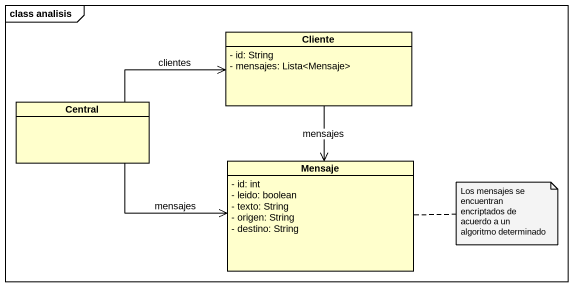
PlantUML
@startuml
mainframe class analisis
hide circle
hide empty members
skinparam classAttributeIconSize 0
class Cliente {
  - id: String
  - mensajes: Lista<Mensaje>
}
class Central
class Mensaje {
  - id: int
  - leido: boolean
  - texto: String
  - origen: String
  - destino: String
}
Cliente --> Mensaje : mensajes
Central -right-> Cliente : clientes
Central -right-> Mensaje : mensajes
note right of Mensaje : Los mensajes se encuentran encriptados de acuerdo a un algoritmo determinado
@enduml
